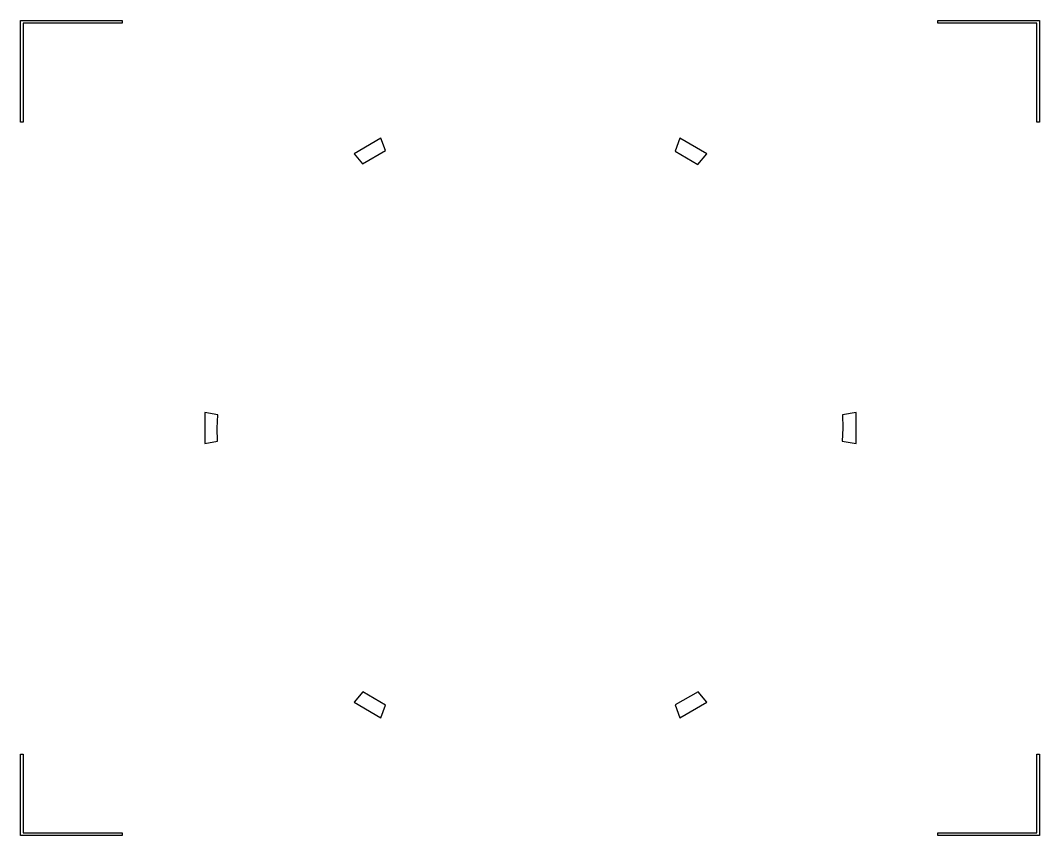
# Model space of a CAD drawing. Extents: x 0 to 10, y 0 to 8.
import ezdxf

# ---------------------------------------------------------------- set-up
doc = ezdxf.new("R2010")
doc.units = 0
doc.layers.add('Layer_1', color=7, linetype='CONTINUOUS')

msp = doc.modelspace()

# ---------------------------------------------------------------- linework, layer by layer
at = {"layer": 'Layer_1', "color": 7}
for points in [[(1.000015, 8), (1.000015, 7.971614), (0.028332, 7.971614), (0.028332, 6.999986), (0, 6.999986), (0, 7.985779), (0, 8), (1.000015, 8), (1.000015, 8)], [(10, 8), (10, 6.999986), (9.971667, 6.999986), (9.971667, 7.971614), (8.999985, 7.971614), (8.999985, 8), (10, 8), (10, 8)], [(0.028332, 0.799979), (0.028332, 0.028332), (1.000015, 0.028332), (1.000015, 0), (0, 0), (0, 0.799979), (0.028332, 0.799979), (0.028332, 0.799979)], [(9.999991, 0.799979), (9.999991, 0), (8.999976, 0), (8.999976, 0.028332), (9.971659, 0.028332), (9.971659, 0.799979), (9.999991, 0.799979), (9.999991, 0.799979)]]:
    msp.add_lwpolyline(points, close=True, dxfattribs=at)
for points in [[(3.538047, 6.84376), (3.274456, 6.691569), (3.356863, 6.592075), (3.583247, 6.721996), (3.538047, 6.84376), (3.538047, 6.84376)], [(6.470291, 6.84376), (6.423382, 6.717421), (6.646956, 6.586618), (6.733883, 6.691569), (6.470291, 6.84376), (6.470291, 6.84376)], [(1.808334, 4.152176), (1.808334, 3.847794), (1.934782, 3.869237), (1.930152, 3.999985), (1.936656, 4.130403), (1.808334, 4.152176), (1.808334, 4.152176)], [(8.200005, 4.152176), (8.065289, 4.1293), (8.069864, 3.999985), (8.063415, 3.870946), (8.200005, 3.847794), (8.200005, 4.152176), (8.200005, 4.152176)], [(3.358571, 1.409989), (3.274456, 1.3084), (3.538047, 1.156209), (3.583743, 1.279186), (3.358571, 1.409989), (3.358571, 1.409989)], [(6.648776, 1.411203), (6.423605, 1.281998), (6.470291, 1.15621), (6.733883, 1.308401), (6.648776, 1.411203), (6.648776, 1.411203)]]:
    msp.add_lwpolyline(points, dxfattribs=at)

doc.saveas('drawing.dxf')
